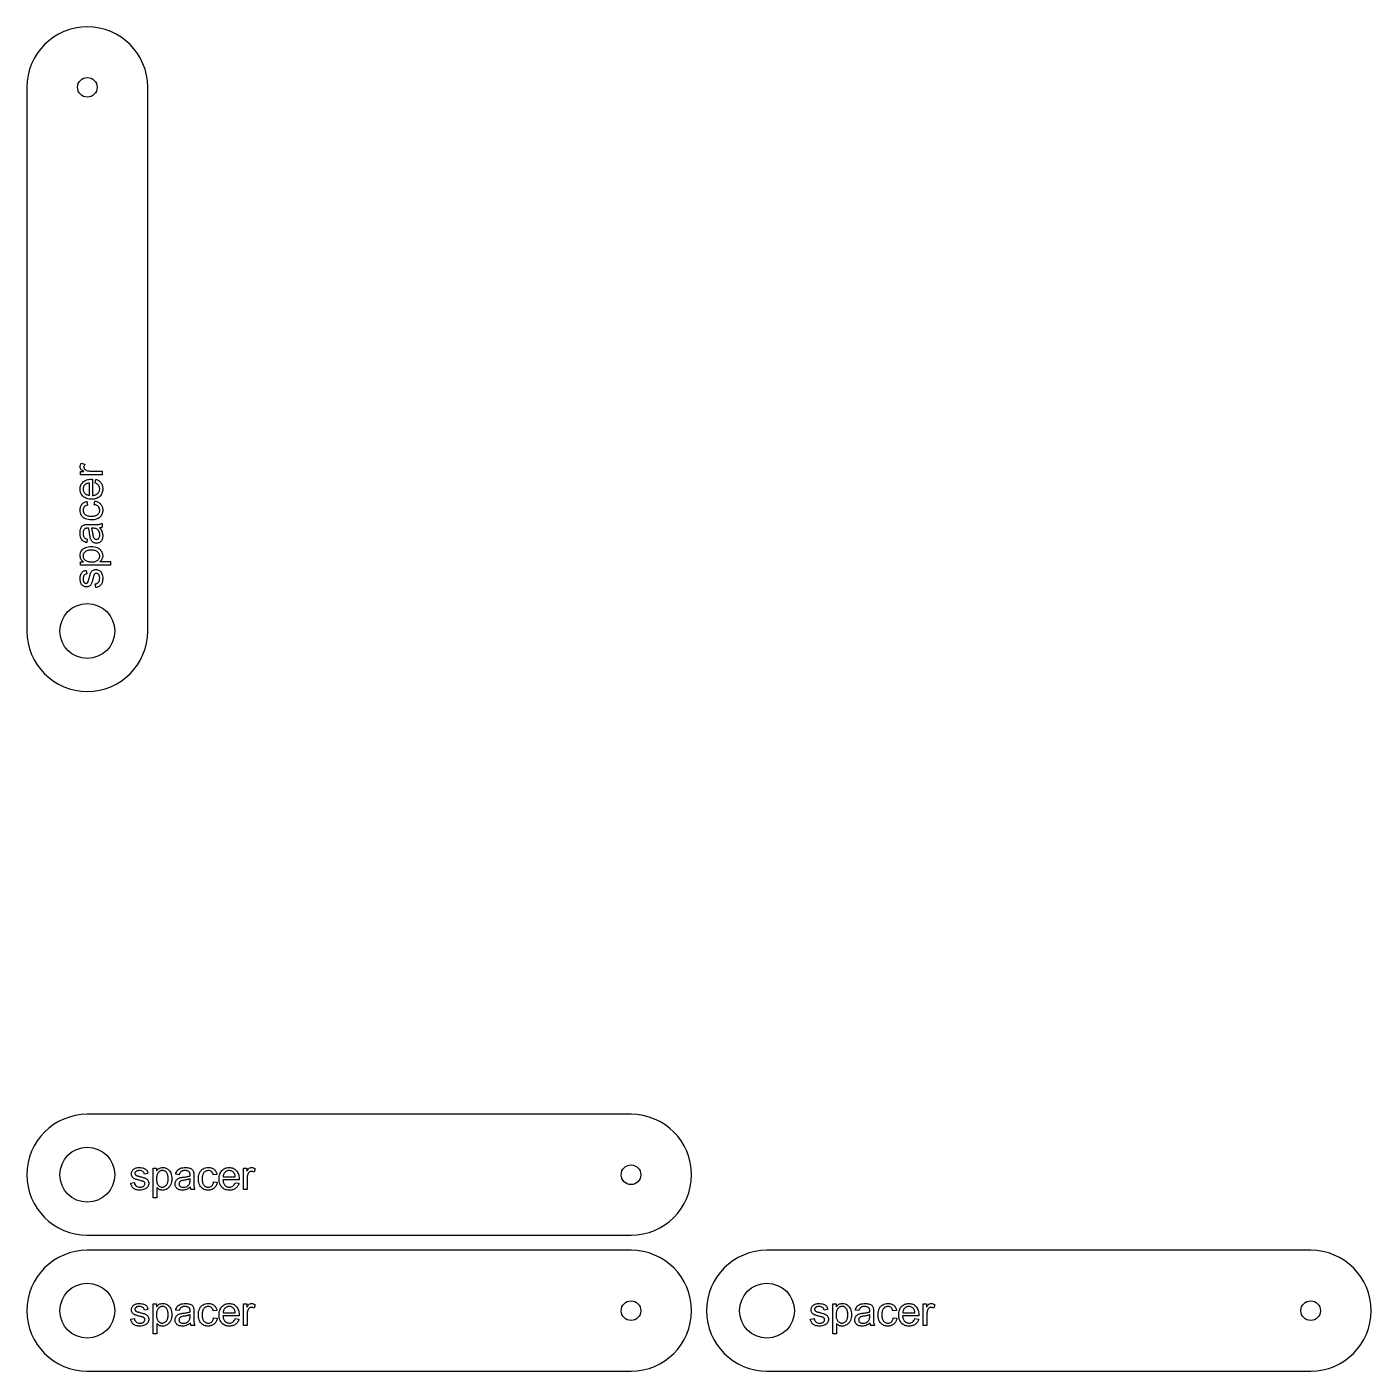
# Model space of a CAD drawing. Header units: millimetres. Extents: x 18 to 1146, y 18 to 552.
# Drawn here: x 18 to 552, y 18 to 552 of the extents above; entities that cross this region are included whole.
import ezdxf

# ---------------------------------------------------------------- set-up
doc = ezdxf.new("R2010")
doc.units = ezdxf.units.MM
doc.layers.add('cut', color=5, linetype='Continuous', true_color=0x0000ff)
doc.layers.add('line engraving', color=1, linetype='Continuous', true_color=0xff0000)

msp = doc.modelspace()

# ---------------------------------------------------------------- linework, layer by layer
at = {"layer": 'cut', "color": 5, "true_color": 0x0000ff}
for points in [[(18, 311.96, 1), (66, 311.96), (66, 527.93, 0.999274), (18, 527.93)], [(42, 120, 1), (42, 72), (257.98, 72, 0.999274), (257.98, 120)], [(42, 66, 1), (42, 18), (257.98, 18, 0.999274), (257.98, 66)], [(311.96, 66, 1), (311.96, 18), (527.93, 18, 0.999274), (527.93, 66)]]:
    msp.add_lwpolyline(points, format="xyb", close=True, dxfattribs=at)
for centre, radius in [((42, 527.92), 3.9), ((42, 311.96), 10.9), ((42, 96), 10.9), ((257.96, 96), 3.9), ((42, 42), 10.9), ((311.96, 42), 10.9), ((257.96, 42), 3.9), ((527.92, 42), 3.9)]:
    msp.add_circle(centre, radius, dxfattribs=at)
at = {"layer": 'line engraving', "color": 1, "true_color": 0xff0000}
for points in [[(47.93, 374), (39.34, 374), (39.34, 375.31), (40.64, 375.31), (40.22, 375.56), (39.88, 375.79), (39.62, 376.02), (39.44, 376.24), (39.31, 376.46), (39.22, 376.68), (39.16, 376.92), (39.14, 377.17), (39.17, 377.54), (39.26, 377.92), (39.41, 378.29), (39.61, 378.67), (40.96, 378.17), (40.83, 377.9), (40.73, 377.63), (40.67, 377.37), (40.65, 377.1), (40.67, 376.87), (40.72, 376.65), (40.81, 376.44), (40.94, 376.24), (41.09, 376.07), (41.28, 375.92), (41.49, 375.8), (41.73, 375.7), (42.13, 375.59), (42.55, 375.52), (42.98, 375.47), (43.43, 375.46), (47.93, 375.46), (47.93, 374)], [(45.16, 370.68), (45.35, 372.19), (45.67, 372.09), (45.97, 371.97), (46.26, 371.84), (46.52, 371.68), (46.77, 371.51), (46.99, 371.31), (47.2, 371.1), (47.4, 370.87), (47.57, 370.62), (47.71, 370.36), (47.84, 370.07), (47.94, 369.77), (48.02, 369.46), (48.08, 369.13), (48.11, 368.78), (48.12, 368.41), (48.11, 367.95), (48.05, 367.52), (47.96, 367.11), (47.83, 366.72), (47.67, 366.36), (47.47, 366.02), (47.24, 365.71), (46.96, 365.42), (46.66, 365.16), (46.32, 364.94), (45.96, 364.75), (45.57, 364.59), (45.15, 364.47), (44.7, 364.39), (44.22, 364.34), (43.71, 364.32), (43.18, 364.34), (42.68, 364.39), (42.22, 364.48), (41.78, 364.6), (41.38, 364.75), (41, 364.95), (40.66, 365.17), (40.34, 365.43), (40.06, 365.72), (39.82, 366.03), (39.61, 366.37), (39.44, 366.72), (39.31, 367.09), (39.22, 367.48), (39.16, 367.9), (39.14, 368.33), (39.16, 368.75), (39.22, 369.15), (39.31, 369.53), (39.44, 369.9), (39.6, 370.24), (39.8, 370.56), (40.04, 370.86), (40.32, 371.15), (40.63, 371.4), (40.96, 371.62), (41.33, 371.81), (41.73, 371.97), (42.16, 372.08), (42.61, 372.17), (43.1, 372.22), (43.62, 372.24), (43.69, 372.24), (43.78, 372.24), (43.88, 372.23), (44.01, 372.23), (44.01, 365.82), (44.35, 365.85), (44.67, 365.9), (44.97, 365.97), (45.26, 366.06), (45.52, 366.17), (45.76, 366.3), (45.98, 366.45), (46.17, 366.62), (46.35, 366.81), (46.5, 367.01), (46.63, 367.21), (46.74, 367.43), (46.82, 367.66), (46.88, 367.9), (46.91, 368.16), (46.93, 368.42), (46.9, 368.81), (46.82, 369.16), (46.69, 369.49), (46.51, 369.79), (46.26, 370.06), (45.96, 370.29), (45.59, 370.5), (45.16, 370.68)], [(42.81, 365.9), (42.81, 370.7), (42.55, 370.67), (42.3, 370.63), (42.07, 370.58), (41.86, 370.52), (41.67, 370.44), (41.49, 370.36), (41.33, 370.26), (41.18, 370.15), (40.99, 369.97), (40.81, 369.78), (40.67, 369.57), (40.55, 369.35), (40.46, 369.12), (40.39, 368.88), (40.35, 368.62), (40.34, 368.35), (40.35, 368.1), (40.38, 367.87), (40.44, 367.64), (40.51, 367.42), (40.6, 367.22), (40.72, 367.02), (40.86, 366.84), (41.01, 366.66), (41.19, 366.5), (41.38, 366.36), (41.58, 366.23), (41.8, 366.13), (42.03, 366.04), (42.28, 365.98), (42.53, 365.93), (42.81, 365.9)], [(44.78, 362.13), (44.97, 363.56), (45.33, 363.49), (45.67, 363.39), (45.99, 363.28), (46.29, 363.14), (46.57, 362.98), (46.83, 362.79), (47.07, 362.59), (47.29, 362.36), (47.48, 362.11), (47.65, 361.85), (47.8, 361.57), (47.91, 361.28), (48.01, 360.98), (48.07, 360.66), (48.11, 360.33), (48.12, 359.98), (48.11, 359.55), (48.05, 359.14), (47.96, 358.76), (47.84, 358.39), (47.67, 358.05), (47.48, 357.73), (47.24, 357.43), (46.97, 357.15), (46.67, 356.9), (46.33, 356.68), (45.97, 356.49), (45.57, 356.34), (45.14, 356.23), (44.68, 356.14), (44.19, 356.09), (43.67, 356.08), (42.99, 356.1), (42.36, 356.19), (41.78, 356.33), (41.23, 356.54), (40.98, 356.66), (40.74, 356.8), (40.52, 356.95), (40.32, 357.12), (40.13, 357.3), (39.96, 357.5), (39.8, 357.71), (39.67, 357.94), (39.44, 358.42), (39.27, 358.92), (39.18, 359.45), (39.14, 359.99), (39.16, 360.33), (39.19, 360.66), (39.24, 360.97), (39.32, 361.26), (39.42, 361.54), (39.54, 361.8), (39.69, 362.05), (39.85, 362.28), (40.04, 362.49), (40.24, 362.68), (40.47, 362.86), (40.71, 363.01), (40.97, 363.14), (41.25, 363.26), (41.55, 363.35), (41.86, 363.42), (42.08, 362), (41.67, 361.88), (41.32, 361.72), (41.02, 361.53), (40.78, 361.29), (40.59, 361.02), (40.45, 360.72), (40.37, 360.4), (40.34, 360.05), (40.35, 359.78), (40.39, 359.52), (40.45, 359.28), (40.54, 359.05), (40.65, 358.83), (40.79, 358.63), (40.95, 358.44), (41.13, 358.26), (41.34, 358.1), (41.58, 357.96), (41.85, 357.84), (42.15, 357.74), (42.47, 357.67), (42.83, 357.61), (43.21, 357.58), (43.63, 357.57), (44.04, 357.58), (44.43, 357.61), (44.79, 357.66), (45.12, 357.74), (45.42, 357.83), (45.69, 357.94), (45.93, 358.08), (46.14, 358.23), (46.33, 358.41), (46.49, 358.59), (46.62, 358.79), (46.73, 359), (46.82, 359.22), (46.88, 359.46), (46.91, 359.71), (46.93, 359.97), (46.89, 360.38), (46.8, 360.75), (46.63, 361.09), (46.4, 361.4), (46.26, 361.54), (46.1, 361.66), (45.93, 361.77), (45.73, 361.87), (45.52, 361.95), (45.29, 362.02), (45.05, 362.08), (44.78, 362.13)], [(46.87, 352.91), (47.19, 352.51), (47.46, 352.12), (47.67, 351.73), (47.84, 351.35), (47.96, 350.97), (48.05, 350.58), (48.11, 350.17), (48.12, 349.75), (48.11, 349.41), (48.08, 349.08), (48.03, 348.78), (47.95, 348.5), (47.85, 348.24), (47.73, 347.99), (47.59, 347.77), (47.43, 347.57), (47.25, 347.39), (47.06, 347.24), (46.86, 347.11), (46.64, 347), (46.42, 346.92), (46.18, 346.86), (45.93, 346.82), (45.66, 346.81), (45.36, 346.83), (45.06, 346.88), (44.78, 346.97), (44.51, 347.1), (44.26, 347.25), (44.04, 347.43), (43.85, 347.63), (43.67, 347.85), (43.53, 348.09), (43.4, 348.35), (43.29, 348.62), (43.2, 348.9), (43.14, 349.14), (43.09, 349.44), (43.03, 349.79), (42.98, 350.19), (42.92, 350.62), (42.87, 351.02), (42.81, 351.39), (42.75, 351.72), (42.68, 352.03), (42.62, 352.32), (42.55, 352.57), (42.48, 352.79), (42.34, 352.79), (42.23, 352.8), (42.15, 352.8), (42.1, 352.8), (41.88, 352.79), (41.69, 352.77), (41.5, 352.74), (41.34, 352.7), (41.19, 352.64), (41.06, 352.57), (40.94, 352.48), (40.84, 352.39), (40.73, 352.24), (40.63, 352.07), (40.54, 351.89), (40.47, 351.69), (40.42, 351.48), (40.38, 351.24), (40.36, 350.99), (40.35, 350.73), (40.36, 350.48), (40.37, 350.25), (40.4, 350.03), (40.44, 349.83), (40.49, 349.65), (40.55, 349.49), (40.63, 349.34), (40.71, 349.21), (40.92, 348.98), (41.21, 348.79), (41.56, 348.62), (41.98, 348.49), (41.79, 347.06), (41.35, 347.18), (40.96, 347.32), (40.62, 347.5), (40.31, 347.7), (40.05, 347.95), (39.82, 348.25), (39.62, 348.59), (39.45, 348.99), (39.32, 349.43), (39.22, 349.9), (39.16, 350.4), (39.14, 350.94), (39.16, 351.46), (39.21, 351.94), (39.29, 352.36), (39.4, 352.73), (39.54, 353.05), (39.7, 353.32), (39.87, 353.55), (40.05, 353.74), (40.26, 353.89), (40.5, 354.01), (40.76, 354.11), (41.05, 354.19), (41.27, 354.22), (41.57, 354.24), (41.94, 354.26), (42.39, 354.26), (44.33, 354.26), (44.81, 354.26), (45.25, 354.27), (45.64, 354.28), (45.99, 354.29), (46.28, 354.3), (46.54, 354.32), (46.74, 354.33), (46.9, 354.36), (47.16, 354.41), (47.43, 354.49), (47.68, 354.6), (47.93, 354.72), (47.93, 353.2), (47.69, 353.1), (47.44, 353.02), (47.16, 352.95), (46.87, 352.91)], [(43.62, 352.79), (43.7, 352.58), (43.77, 352.34), (43.85, 352.08), (43.92, 351.8), (43.98, 351.49), (44.05, 351.16), (44.11, 350.8), (44.17, 350.41), (44.23, 350), (44.31, 349.65), (44.38, 349.36), (44.46, 349.14), (44.55, 348.97), (44.66, 348.81), (44.79, 348.68), (44.93, 348.57), (45.09, 348.48), (45.26, 348.42), (45.44, 348.38), (45.62, 348.37), (45.9, 348.39), (46.16, 348.48), (46.39, 348.61), (46.59, 348.81), (46.76, 349.05), (46.89, 349.35), (46.96, 349.7), (46.98, 350.1), (46.96, 350.51), (46.89, 350.89), (46.78, 351.25), (46.62, 351.59), (46.41, 351.9), (46.18, 352.16), (45.91, 352.38), (45.61, 352.56), (45.33, 352.66), (45, 352.73), (44.6, 352.78), (44.15, 352.79), (43.62, 352.79)], [(51.22, 338.09), (39.34, 338.09), (39.34, 339.42), (40.45, 339.42), (40.15, 339.66), (39.88, 339.92), (39.66, 340.19), (39.47, 340.48), (39.33, 340.79), (39.23, 341.13), (39.16, 341.51), (39.14, 341.91), (39.18, 342.44), (39.29, 342.95), (39.46, 343.41), (39.71, 343.85), (40.02, 344.25), (40.39, 344.59), (40.82, 344.88), (41.31, 345.12), (41.84, 345.31), (42.39, 345.44), (42.97, 345.52), (43.57, 345.55), (44.21, 345.52), (44.82, 345.43), (45.4, 345.28), (45.94, 345.08), (46.2, 344.95), (46.44, 344.81), (46.67, 344.66), (46.88, 344.5), (47.07, 344.32), (47.25, 344.13), (47.41, 343.92), (47.56, 343.7), (47.81, 343.25), (47.98, 342.78), (48.09, 342.3), (48.12, 341.8), (48.1, 341.45), (48.05, 341.11), (47.95, 340.8), (47.82, 340.5), (47.65, 340.22), (47.47, 339.97), (47.26, 339.75), (47.04, 339.55), (51.22, 339.55), (51.22, 338.09)], [(43.68, 339.41), (44.08, 339.42), (44.46, 339.45), (44.8, 339.5), (45.12, 339.58), (45.42, 339.67), (45.68, 339.79), (45.92, 339.92), (46.13, 340.08), (46.32, 340.25), (46.48, 340.44), (46.62, 340.63), (46.73, 340.82), (46.82, 341.03), (46.88, 341.25), (46.91, 341.47), (46.93, 341.71), (46.91, 341.95), (46.88, 342.18), (46.81, 342.4), (46.72, 342.61), (46.61, 342.81), (46.46, 343.01), (46.3, 343.19), (46.11, 343.37), (45.89, 343.53), (45.64, 343.67), (45.36, 343.79), (45.06, 343.89), (44.73, 343.96), (44.37, 344.02), (43.98, 344.05), (43.56, 344.06), (43.16, 344.05), (42.79, 344.02), (42.45, 343.97), (42.13, 343.89), (41.83, 343.8), (41.56, 343.68), (41.32, 343.54), (41.1, 343.39), (40.91, 343.21), (40.74, 343.03), (40.6, 342.84), (40.49, 342.65), (40.4, 342.44), (40.34, 342.23), (40.3, 342), (40.29, 341.77), (40.3, 341.54), (40.34, 341.32), (40.41, 341.11), (40.5, 340.9), (40.62, 340.69), (40.77, 340.5), (40.95, 340.31), (41.15, 340.13), (41.38, 339.96), (41.64, 339.81), (41.92, 339.69), (42.22, 339.59), (42.55, 339.51), (42.9, 339.46), (43.28, 339.42), (43.68, 339.41)], [(45.37, 329.23), (45.14, 330.67), (45.55, 330.75), (45.9, 330.9), (46.21, 331.09), (46.47, 331.34), (46.67, 331.65), (46.81, 332.01), (46.9, 332.42), (46.93, 332.89), (46.92, 333.13), (46.9, 333.36), (46.87, 333.57), (46.82, 333.76), (46.77, 333.94), (46.7, 334.1), (46.61, 334.25), (46.52, 334.38), (46.3, 334.59), (46.07, 334.74), (45.83, 334.83), (45.56, 334.86), (45.33, 334.84), (45.12, 334.76), (44.94, 334.62), (44.78, 334.44), (44.73, 334.35), (44.68, 334.23), (44.62, 334.09), (44.56, 333.91), (44.5, 333.71), (44.43, 333.49), (44.36, 333.23), (44.29, 332.95), (44.19, 332.56), (44.09, 332.21), (44, 331.88), (43.91, 331.59), (43.83, 331.33), (43.74, 331.1), (43.67, 330.9), (43.59, 330.73), (43.43, 330.44), (43.24, 330.18), (43.02, 329.97), (42.77, 329.79), (42.5, 329.65), (42.22, 329.55), (41.93, 329.49), (41.62, 329.47), (41.34, 329.48), (41.07, 329.53), (40.81, 329.62), (40.56, 329.73), (40.32, 329.87), (40.11, 330.04), (39.92, 330.23), (39.74, 330.45), (39.62, 330.63), (39.51, 330.85), (39.41, 331.1), (39.32, 331.37), (39.24, 331.67), (39.19, 331.98), (39.16, 332.3), (39.14, 332.63), (39.16, 333.12), (39.22, 333.58), (39.31, 334.01), (39.44, 334.41), (39.59, 334.76), (39.78, 335.07), (39.99, 335.33), (40.22, 335.54), (40.49, 335.7), (40.81, 335.84), (41.16, 335.95), (41.56, 336.04), (41.75, 334.61), (41.44, 334.54), (41.16, 334.42), (40.92, 334.26), (40.71, 334.05), (40.55, 333.79), (40.43, 333.49), (40.36, 333.14), (40.34, 332.74), (40.35, 332.49), (40.36, 332.27), (40.39, 332.06), (40.42, 331.88), (40.47, 331.71), (40.53, 331.55), (40.6, 331.42), (40.67, 331.3), (40.85, 331.12), (41.03, 330.98), (41.23, 330.9), (41.45, 330.88), (41.59, 330.89), (41.72, 330.92), (41.84, 330.98), (41.96, 331.05), (42.07, 331.16), (42.17, 331.28), (42.27, 331.43), (42.35, 331.61), (42.37, 331.68), (42.4, 331.77), (42.44, 331.9), (42.48, 332.04), (42.53, 332.22), (42.59, 332.42), (42.65, 332.64), (42.72, 332.9), (42.82, 333.27), (42.92, 333.61), (43.01, 333.93), (43.1, 334.21), (43.18, 334.46), (43.25, 334.69), (43.33, 334.89), (43.4, 335.05), (43.54, 335.34), (43.72, 335.6), (43.92, 335.82), (44.16, 336.01), (44.43, 336.17), (44.72, 336.27), (45.05, 336.34), (45.41, 336.36), (45.76, 336.33), (46.11, 336.25), (46.45, 336.12), (46.78, 335.94), (47.08, 335.7), (47.35, 335.42), (47.58, 335.09), (47.77, 334.71), (47.93, 334.3), (48.04, 333.86), (48.1, 333.39), (48.12, 332.9), (48.11, 332.49), (48.08, 332.11), (48.03, 331.75), (47.95, 331.42), (47.85, 331.12), (47.73, 330.83), (47.59, 330.58), (47.43, 330.35), (47.24, 330.14), (47.04, 329.95), (46.81, 329.78), (46.56, 329.63), (46.3, 329.5), (46.01, 329.39), (45.7, 329.3), (45.37, 329.23)], [(59.27, 92.63), (60.71, 92.86), (60.8, 92.45), (60.94, 92.1), (61.13, 91.79), (61.38, 91.53), (61.69, 91.33), (62.05, 91.19), (62.46, 91.1), (62.93, 91.07), (63.17, 91.08), (63.4, 91.1), (63.61, 91.13), (63.81, 91.18), (63.98, 91.23), (64.15, 91.3), (64.29, 91.39), (64.42, 91.48), (64.63, 91.7), (64.78, 91.93), (64.88, 92.17), (64.91, 92.44), (64.88, 92.67), (64.8, 92.88), (64.66, 93.06), (64.48, 93.22), (64.39, 93.27), (64.27, 93.32), (64.13, 93.38), (63.96, 93.44), (63.76, 93.5), (63.53, 93.57), (63.27, 93.64), (62.99, 93.71), (62.6, 93.81), (62.25, 93.91), (61.93, 94), (61.63, 94.09), (61.37, 94.17), (61.14, 94.26), (60.94, 94.33), (60.77, 94.41), (60.48, 94.57), (60.22, 94.76), (60.01, 94.98), (59.83, 95.23), (59.69, 95.5), (59.59, 95.78), (59.53, 96.07), (59.51, 96.38), (59.53, 96.66), (59.58, 96.93), (59.66, 97.19), (59.77, 97.44), (59.92, 97.68), (60.08, 97.89), (60.27, 98.08), (60.49, 98.26), (60.67, 98.38), (60.89, 98.49), (61.14, 98.59), (61.42, 98.68), (61.71, 98.76), (62.02, 98.81), (62.34, 98.84), (62.67, 98.86), (63.16, 98.84), (63.62, 98.78), (64.05, 98.69), (64.45, 98.56), (64.81, 98.41), (65.11, 98.22), (65.37, 98.01), (65.58, 97.78), (65.75, 97.51), (65.88, 97.19), (66, 96.84), (66.08, 96.44), (64.66, 96.25), (64.58, 96.56), (64.47, 96.84), (64.3, 97.08), (64.09, 97.29), (63.84, 97.45), (63.53, 97.57), (63.18, 97.64), (62.78, 97.66), (62.54, 97.65), (62.31, 97.64), (62.11, 97.61), (61.92, 97.58), (61.75, 97.53), (61.6, 97.47), (61.46, 97.4), (61.35, 97.33), (61.16, 97.15), (61.03, 96.97), (60.94, 96.77), (60.92, 96.55), (60.93, 96.41), (60.96, 96.28), (61.02, 96.16), (61.1, 96.04), (61.2, 95.93), (61.32, 95.83), (61.48, 95.73), (61.65, 95.65), (61.72, 95.63), (61.82, 95.6), (61.94, 95.56), (62.08, 95.52), (62.26, 95.47), (62.46, 95.41), (62.69, 95.35), (62.94, 95.28), (63.31, 95.18), (63.65, 95.08), (63.97, 94.99), (64.25, 94.9), (64.51, 94.82), (64.73, 94.75), (64.93, 94.67), (65.1, 94.6), (65.39, 94.46), (65.64, 94.28), (65.86, 94.08), (66.05, 93.84), (66.21, 93.57), (66.32, 93.28), (66.38, 92.95), (66.4, 92.59), (66.38, 92.24), (66.3, 91.89), (66.16, 91.55), (65.98, 91.22), (65.74, 90.92), (65.46, 90.65), (65.13, 90.42), (64.75, 90.23), (64.34, 90.07), (63.9, 89.96), (63.43, 89.9), (62.94, 89.88), (62.53, 89.89), (62.15, 89.92), (61.8, 89.97), (61.46, 90.05), (61.16, 90.15), (60.88, 90.27), (60.62, 90.41), (60.39, 90.57), (60.18, 90.76), (59.99, 90.96), (59.82, 91.19), (59.67, 91.44), (59.54, 91.7), (59.43, 91.99), (59.34, 92.3), (59.27, 92.63)], [(68.13, 86.78), (68.13, 98.66), (69.46, 98.66), (69.46, 97.55), (69.7, 97.85), (69.96, 98.12), (70.23, 98.34), (70.52, 98.53), (70.83, 98.67), (71.17, 98.77), (71.55, 98.84), (71.95, 98.86), (72.49, 98.82), (72.99, 98.71), (73.46, 98.54), (73.89, 98.29), (74.29, 97.98), (74.63, 97.61), (74.92, 97.18), (75.16, 96.69), (75.35, 96.16), (75.49, 95.61), (75.57, 95.03), (75.59, 94.43), (75.56, 93.79), (75.47, 93.18), (75.33, 92.6), (75.12, 92.06), (74.99, 91.8), (74.86, 91.56), (74.7, 91.33), (74.54, 91.12), (74.36, 90.93), (74.17, 90.75), (73.96, 90.59), (73.74, 90.44), (73.29, 90.19), (72.82, 90.02), (72.34, 89.91), (71.85, 89.88), (71.49, 89.9), (71.16, 89.95), (70.84, 90.05), (70.54, 90.18), (70.26, 90.35), (70.01, 90.53), (69.79, 90.74), (69.59, 90.96), (69.59, 86.78), (68.13, 86.78)], [(69.45, 94.32), (69.46, 93.92), (69.49, 93.54), (69.55, 93.2), (69.62, 92.88), (69.71, 92.58), (69.83, 92.32), (69.97, 92.08), (70.12, 91.87), (70.3, 91.68), (70.48, 91.52), (70.67, 91.38), (70.87, 91.27), (71.07, 91.18), (71.29, 91.12), (71.52, 91.09), (71.75, 91.07), (71.99, 91.09), (72.22, 91.12), (72.44, 91.19), (72.65, 91.28), (72.85, 91.39), (73.05, 91.54), (73.24, 91.7), (73.41, 91.89), (73.57, 92.11), (73.71, 92.36), (73.83, 92.64), (73.93, 92.94), (74.01, 93.27), (74.06, 93.63), (74.09, 94.02), (74.1, 94.44), (74.09, 94.84), (74.06, 95.21), (74.01, 95.55), (73.94, 95.87), (73.84, 96.17), (73.72, 96.44), (73.59, 96.68), (73.43, 96.9), (73.26, 97.09), (73.07, 97.26), (72.88, 97.4), (72.69, 97.51), (72.48, 97.6), (72.27, 97.66), (72.05, 97.7), (71.81, 97.71), (71.59, 97.7), (71.36, 97.66), (71.15, 97.59), (70.94, 97.5), (70.74, 97.38), (70.54, 97.23), (70.35, 97.05), (70.17, 96.85), (70, 96.62), (69.86, 96.36), (69.73, 96.08), (69.63, 95.78), (69.55, 95.45), (69.5, 95.1), (69.46, 94.72), (69.45, 94.32)], [(82.95, 91.13), (82.55, 90.81), (82.16, 90.54), (81.77, 90.33), (81.4, 90.16), (81.02, 90.04), (80.62, 89.95), (80.21, 89.89), (79.79, 89.88), (79.45, 89.89), (79.12, 89.92), (78.82, 89.97), (78.54, 90.05), (78.28, 90.15), (78.04, 90.27), (77.82, 90.41), (77.61, 90.57), (77.44, 90.75), (77.28, 90.94), (77.15, 91.14), (77.04, 91.36), (76.96, 91.58), (76.9, 91.82), (76.87, 92.07), (76.85, 92.34), (76.87, 92.64), (76.93, 92.94), (77.02, 93.22), (77.14, 93.49), (77.3, 93.74), (77.47, 93.96), (77.67, 94.15), (77.89, 94.33), (78.13, 94.47), (78.39, 94.6), (78.66, 94.71), (78.94, 94.8), (79.18, 94.86), (79.48, 94.91), (79.83, 94.97), (80.24, 95.02), (80.66, 95.08), (81.06, 95.13), (81.43, 95.19), (81.77, 95.25), (82.08, 95.32), (82.36, 95.38), (82.61, 95.45), (82.83, 95.52), (82.84, 95.66), (82.84, 95.77), (82.84, 95.85), (82.84, 95.9), (82.83, 96.12), (82.81, 96.31), (82.78, 96.5), (82.74, 96.66), (82.68, 96.81), (82.61, 96.94), (82.52, 97.06), (82.43, 97.16), (82.28, 97.27), (82.12, 97.37), (81.93, 97.46), (81.73, 97.53), (81.52, 97.58), (81.29, 97.62), (81.04, 97.64), (80.77, 97.65), (80.52, 97.64), (80.29, 97.63), (80.07, 97.6), (79.88, 97.56), (79.7, 97.51), (79.53, 97.45), (79.38, 97.37), (79.25, 97.29), (79.02, 97.08), (78.83, 96.79), (78.66, 96.44), (78.53, 96.02), (77.11, 96.21), (77.22, 96.65), (77.36, 97.04), (77.54, 97.38), (77.74, 97.69), (77.99, 97.95), (78.29, 98.18), (78.63, 98.38), (79.03, 98.55), (79.47, 98.68), (79.94, 98.78), (80.44, 98.84), (80.98, 98.86), (81.5, 98.84), (81.98, 98.79), (82.4, 98.71), (82.77, 98.6), (83.09, 98.46), (83.36, 98.3), (83.59, 98.13), (83.78, 97.95), (83.93, 97.74), (84.05, 97.5), (84.16, 97.24), (84.23, 96.95), (84.26, 96.73), (84.29, 96.43), (84.3, 96.06), (84.3, 95.61), (84.3, 93.67), (84.31, 93.19), (84.31, 92.75), (84.32, 92.36), (84.33, 92.01), (84.34, 91.72), (84.36, 91.46), (84.38, 91.26), (84.4, 91.1), (84.46, 90.84), (84.54, 90.57), (84.64, 90.32), (84.77, 90.07), (83.25, 90.07), (83.14, 90.31), (83.06, 90.56), (83, 90.84), (82.95, 91.13)], [(92.17, 93.22), (93.6, 93.03), (93.53, 92.67), (93.44, 92.33), (93.32, 92.01), (93.18, 91.71), (93.02, 91.43), (92.84, 91.17), (92.63, 90.93), (92.4, 90.71), (92.15, 90.52), (91.89, 90.35), (91.61, 90.2), (91.32, 90.09), (91.02, 89.99), (90.7, 89.93), (90.37, 89.89), (90.02, 89.88), (89.59, 89.89), (89.19, 89.95), (88.8, 90.04), (88.43, 90.16), (88.09, 90.33), (87.77, 90.52), (87.47, 90.76), (87.19, 91.03), (86.94, 91.33), (86.72, 91.67), (86.54, 92.03), (86.39, 92.43), (86.27, 92.86), (86.18, 93.32), (86.13, 93.81), (86.12, 94.33), (86.15, 95.01), (86.23, 95.64), (86.38, 96.22), (86.58, 96.77), (86.7, 97.02), (86.84, 97.26), (86.99, 97.48), (87.16, 97.68), (87.34, 97.87), (87.54, 98.04), (87.75, 98.2), (87.98, 98.33), (88.46, 98.56), (88.97, 98.73), (89.49, 98.82), (90.03, 98.86), (90.37, 98.84), (90.7, 98.81), (91.01, 98.76), (91.3, 98.68), (91.58, 98.58), (91.85, 98.46), (92.09, 98.31), (92.32, 98.15), (92.53, 97.96), (92.73, 97.76), (92.9, 97.53), (93.05, 97.29), (93.18, 97.03), (93.3, 96.75), (93.39, 96.45), (93.46, 96.14), (92.05, 95.92), (91.93, 96.33), (91.77, 96.68), (91.57, 96.98), (91.33, 97.22), (91.06, 97.41), (90.76, 97.55), (90.44, 97.63), (90.09, 97.66), (89.82, 97.65), (89.56, 97.61), (89.32, 97.55), (89.09, 97.46), (88.87, 97.35), (88.67, 97.21), (88.48, 97.05), (88.3, 96.87), (88.14, 96.66), (88, 96.42), (87.88, 96.15), (87.79, 95.85), (87.71, 95.53), (87.66, 95.17), (87.62, 94.79), (87.61, 94.37), (87.62, 93.96), (87.66, 93.57), (87.71, 93.21), (87.78, 92.88), (87.87, 92.58), (87.99, 92.31), (88.12, 92.07), (88.28, 91.86), (88.45, 91.67), (88.63, 91.51), (88.83, 91.38), (89.04, 91.27), (89.26, 91.18), (89.5, 91.12), (89.75, 91.09), (90.01, 91.07), (90.42, 91.11), (90.79, 91.2), (91.14, 91.37), (91.44, 91.6), (91.58, 91.74), (91.7, 91.9), (91.81, 92.07), (91.91, 92.27), (91.99, 92.48), (92.06, 92.71), (92.12, 92.95), (92.17, 93.22)], [(100.73, 92.84), (102.23, 92.65), (102.13, 92.33), (102.02, 92.03), (101.88, 91.74), (101.72, 91.48), (101.55, 91.23), (101.36, 91.01), (101.14, 90.8), (100.91, 90.6), (100.66, 90.43), (100.4, 90.29), (100.12, 90.16), (99.82, 90.06), (99.5, 89.98), (99.17, 89.92), (98.82, 89.89), (98.45, 89.88), (97.99, 89.89), (97.56, 89.95), (97.15, 90.04), (96.76, 90.17), (96.4, 90.33), (96.07, 90.53), (95.75, 90.76), (95.46, 91.04), (95.21, 91.34), (94.98, 91.68), (94.79, 92.04), (94.64, 92.43), (94.52, 92.85), (94.43, 93.3), (94.38, 93.78), (94.36, 94.29), (94.38, 94.82), (94.43, 95.32), (94.52, 95.78), (94.64, 96.22), (94.8, 96.62), (94.99, 97), (95.22, 97.34), (95.48, 97.66), (95.77, 97.94), (96.08, 98.18), (96.41, 98.39), (96.76, 98.56), (97.13, 98.69), (97.52, 98.78), (97.94, 98.84), (98.37, 98.86), (98.79, 98.84), (99.19, 98.78), (99.58, 98.69), (99.94, 98.56), (100.28, 98.4), (100.6, 98.2), (100.91, 97.96), (101.19, 97.68), (101.44, 97.37), (101.67, 97.04), (101.85, 96.67), (102.01, 96.27), (102.13, 95.84), (102.21, 95.39), (102.26, 94.9), (102.28, 94.38), (102.28, 94.31), (102.28, 94.22), (102.28, 94.12), (102.27, 93.99), (95.87, 93.99), (95.9, 93.65), (95.95, 93.33), (96.02, 93.03), (96.11, 92.74), (96.22, 92.48), (96.35, 92.24), (96.5, 92.02), (96.67, 91.83), (96.85, 91.65), (97.05, 91.5), (97.26, 91.37), (97.47, 91.26), (97.7, 91.18), (97.95, 91.12), (98.2, 91.09), (98.46, 91.07), (98.85, 91.1), (99.2, 91.18), (99.53, 91.31), (99.83, 91.49), (100.1, 91.74), (100.34, 92.04), (100.55, 92.41), (100.73, 92.84)], [(95.95, 95.19), (100.74, 95.19), (100.71, 95.45), (100.67, 95.7), (100.62, 95.93), (100.56, 96.14), (100.48, 96.33), (100.4, 96.51), (100.3, 96.67), (100.19, 96.82), (100.01, 97.01), (99.82, 97.19), (99.61, 97.33), (99.39, 97.45), (99.16, 97.54), (98.92, 97.61), (98.66, 97.65), (98.39, 97.66), (98.14, 97.65), (97.91, 97.62), (97.68, 97.56), (97.47, 97.49), (97.26, 97.4), (97.06, 97.28), (96.88, 97.14), (96.7, 96.99), (96.54, 96.81), (96.4, 96.62), (96.28, 96.42), (96.17, 96.2), (96.09, 95.97), (96.02, 95.72), (95.97, 95.47), (95.95, 95.19)], [(104.04, 90.07), (104.04, 98.66), (105.35, 98.66), (105.35, 97.36), (105.6, 97.78), (105.84, 98.12), (106.06, 98.38), (106.28, 98.56), (106.5, 98.69), (106.73, 98.78), (106.97, 98.84), (107.21, 98.86), (107.58, 98.83), (107.96, 98.74), (108.33, 98.59), (108.71, 98.39), (108.21, 97.04), (107.94, 97.17), (107.68, 97.27), (107.41, 97.33), (107.14, 97.35), (106.91, 97.33), (106.69, 97.28), (106.48, 97.19), (106.28, 97.06), (106.11, 96.91), (105.96, 96.72), (105.84, 96.51), (105.74, 96.27), (105.64, 95.87), (105.56, 95.45), (105.51, 95.02), (105.5, 94.57), (105.5, 90.07), (104.04, 90.07)], [(82.83, 94.38), (82.62, 94.3), (82.39, 94.23), (82.13, 94.15), (81.84, 94.08), (81.53, 94.02), (81.2, 93.95), (80.84, 93.89), (80.45, 93.83), (80.04, 93.77), (79.69, 93.69), (79.4, 93.62), (79.18, 93.54), (79.01, 93.45), (78.85, 93.34), (78.72, 93.21), (78.61, 93.07), (78.52, 92.91), (78.46, 92.74), (78.42, 92.56), (78.41, 92.38), (78.44, 92.1), (78.52, 91.84), (78.66, 91.61), (78.85, 91.41), (79.09, 91.24), (79.39, 91.11), (79.74, 91.04), (80.14, 91.02), (80.55, 91.04), (80.93, 91.11), (81.3, 91.22), (81.64, 91.38), (81.94, 91.59), (82.2, 91.82), (82.42, 92.09), (82.6, 92.39), (82.7, 92.67), (82.77, 93), (82.82, 93.4), (82.83, 93.85), (82.83, 94.38)], [(59.27, 38.63), (60.71, 38.86), (60.8, 38.45), (60.94, 38.1), (61.13, 37.79), (61.38, 37.53), (61.69, 37.33), (62.05, 37.19), (62.46, 37.1), (62.93, 37.07), (63.17, 37.08), (63.4, 37.1), (63.61, 37.13), (63.81, 37.18), (63.98, 37.23), (64.15, 37.3), (64.29, 37.39), (64.42, 37.48), (64.63, 37.7), (64.78, 37.93), (64.88, 38.17), (64.91, 38.44), (64.88, 38.67), (64.8, 38.88), (64.66, 39.06), (64.48, 39.22), (64.39, 39.27), (64.27, 39.32), (64.13, 39.38), (63.96, 39.44), (63.76, 39.5), (63.53, 39.57), (63.27, 39.64), (62.99, 39.71), (62.6, 39.81), (62.25, 39.91), (61.93, 40), (61.63, 40.09), (61.37, 40.17), (61.14, 40.26), (60.94, 40.33), (60.77, 40.41), (60.48, 40.57), (60.22, 40.76), (60.01, 40.98), (59.83, 41.23), (59.69, 41.5), (59.59, 41.78), (59.53, 42.07), (59.51, 42.38), (59.53, 42.66), (59.58, 42.93), (59.66, 43.19), (59.77, 43.44), (59.92, 43.68), (60.08, 43.89), (60.27, 44.08), (60.49, 44.26), (60.67, 44.38), (60.89, 44.49), (61.14, 44.59), (61.42, 44.68), (61.71, 44.76), (62.02, 44.81), (62.34, 44.84), (62.67, 44.86), (63.16, 44.84), (63.62, 44.78), (64.05, 44.69), (64.45, 44.56), (64.81, 44.41), (65.11, 44.22), (65.37, 44.01), (65.58, 43.78), (65.75, 43.51), (65.88, 43.19), (66, 42.84), (66.08, 42.44), (64.66, 42.25), (64.58, 42.56), (64.47, 42.84), (64.3, 43.08), (64.09, 43.29), (63.84, 43.45), (63.53, 43.57), (63.18, 43.64), (62.78, 43.66), (62.54, 43.65), (62.31, 43.64), (62.11, 43.61), (61.92, 43.58), (61.75, 43.53), (61.6, 43.47), (61.46, 43.4), (61.35, 43.33), (61.16, 43.15), (61.03, 42.97), (60.94, 42.77), (60.92, 42.55), (60.93, 42.41), (60.96, 42.28), (61.02, 42.16), (61.1, 42.04), (61.2, 41.93), (61.32, 41.83), (61.48, 41.73), (61.65, 41.65), (61.72, 41.63), (61.82, 41.6), (61.94, 41.56), (62.08, 41.52), (62.26, 41.47), (62.46, 41.41), (62.69, 41.35), (62.94, 41.28), (63.31, 41.18), (63.65, 41.08), (63.97, 40.99), (64.25, 40.9), (64.51, 40.82), (64.73, 40.75), (64.93, 40.67), (65.1, 40.6), (65.39, 40.46), (65.64, 40.28), (65.86, 40.08), (66.05, 39.84), (66.21, 39.57), (66.32, 39.28), (66.38, 38.95), (66.4, 38.59), (66.38, 38.24), (66.3, 37.89), (66.16, 37.55), (65.98, 37.22), (65.74, 36.92), (65.46, 36.65), (65.13, 36.42), (64.75, 36.23), (64.34, 36.07), (63.9, 35.96), (63.43, 35.9), (62.94, 35.88), (62.53, 35.89), (62.15, 35.92), (61.8, 35.97), (61.46, 36.05), (61.16, 36.15), (60.88, 36.27), (60.62, 36.41), (60.39, 36.57), (60.18, 36.76), (59.99, 36.96), (59.82, 37.19), (59.67, 37.44), (59.54, 37.7), (59.43, 37.99), (59.34, 38.3), (59.27, 38.63)], [(68.13, 32.78), (68.13, 44.66), (69.46, 44.66), (69.46, 43.55), (69.7, 43.85), (69.96, 44.12), (70.23, 44.34), (70.52, 44.53), (70.83, 44.67), (71.17, 44.77), (71.55, 44.84), (71.95, 44.86), (72.49, 44.82), (72.99, 44.71), (73.46, 44.54), (73.89, 44.29), (74.29, 43.98), (74.63, 43.61), (74.92, 43.18), (75.16, 42.69), (75.35, 42.16), (75.49, 41.61), (75.57, 41.03), (75.59, 40.43), (75.56, 39.79), (75.47, 39.18), (75.33, 38.6), (75.12, 38.06), (74.99, 37.8), (74.86, 37.56), (74.7, 37.33), (74.54, 37.12), (74.36, 36.93), (74.17, 36.75), (73.96, 36.59), (73.74, 36.44), (73.29, 36.19), (72.82, 36.02), (72.34, 35.91), (71.85, 35.88), (71.49, 35.9), (71.16, 35.95), (70.84, 36.05), (70.54, 36.18), (70.26, 36.35), (70.01, 36.53), (69.79, 36.74), (69.59, 36.96), (69.59, 32.78), (68.13, 32.78)], [(69.45, 40.32), (69.46, 39.92), (69.49, 39.54), (69.55, 39.2), (69.62, 38.88), (69.71, 38.58), (69.83, 38.32), (69.97, 38.08), (70.12, 37.87), (70.3, 37.68), (70.48, 37.52), (70.67, 37.38), (70.87, 37.27), (71.07, 37.18), (71.29, 37.12), (71.52, 37.09), (71.75, 37.07), (71.99, 37.09), (72.22, 37.12), (72.44, 37.19), (72.65, 37.28), (72.85, 37.39), (73.05, 37.54), (73.24, 37.7), (73.41, 37.89), (73.57, 38.11), (73.71, 38.36), (73.83, 38.64), (73.93, 38.94), (74.01, 39.27), (74.06, 39.63), (74.09, 40.02), (74.1, 40.44), (74.09, 40.84), (74.06, 41.21), (74.01, 41.55), (73.94, 41.87), (73.84, 42.17), (73.72, 42.44), (73.59, 42.68), (73.43, 42.9), (73.26, 43.09), (73.07, 43.26), (72.88, 43.4), (72.69, 43.51), (72.48, 43.6), (72.27, 43.66), (72.05, 43.7), (71.81, 43.71), (71.59, 43.7), (71.36, 43.66), (71.15, 43.59), (70.94, 43.5), (70.74, 43.38), (70.54, 43.23), (70.35, 43.05), (70.17, 42.85), (70, 42.62), (69.86, 42.36), (69.73, 42.08), (69.63, 41.78), (69.55, 41.45), (69.5, 41.1), (69.46, 40.72), (69.45, 40.32)], [(82.95, 37.13), (82.55, 36.81), (82.16, 36.54), (81.77, 36.33), (81.4, 36.16), (81.02, 36.04), (80.62, 35.95), (80.21, 35.89), (79.79, 35.88), (79.45, 35.89), (79.12, 35.92), (78.82, 35.97), (78.54, 36.05), (78.28, 36.15), (78.04, 36.27), (77.82, 36.41), (77.61, 36.57), (77.44, 36.75), (77.28, 36.94), (77.15, 37.14), (77.04, 37.36), (76.96, 37.58), (76.9, 37.82), (76.87, 38.07), (76.85, 38.34), (76.87, 38.64), (76.93, 38.94), (77.02, 39.22), (77.14, 39.49), (77.3, 39.74), (77.47, 39.96), (77.67, 40.15), (77.89, 40.33), (78.13, 40.47), (78.39, 40.6), (78.66, 40.71), (78.94, 40.8), (79.18, 40.86), (79.48, 40.91), (79.83, 40.97), (80.24, 41.02), (80.66, 41.08), (81.06, 41.13), (81.43, 41.19), (81.77, 41.25), (82.08, 41.32), (82.36, 41.38), (82.61, 41.45), (82.83, 41.52), (82.84, 41.66), (82.84, 41.77), (82.84, 41.85), (82.84, 41.9), (82.83, 42.12), (82.81, 42.31), (82.78, 42.5), (82.74, 42.66), (82.68, 42.81), (82.61, 42.94), (82.52, 43.06), (82.43, 43.16), (82.28, 43.27), (82.12, 43.37), (81.93, 43.46), (81.73, 43.53), (81.52, 43.58), (81.29, 43.62), (81.04, 43.64), (80.77, 43.65), (80.52, 43.64), (80.29, 43.63), (80.07, 43.6), (79.88, 43.56), (79.7, 43.51), (79.53, 43.45), (79.38, 43.37), (79.25, 43.29), (79.02, 43.08), (78.83, 42.79), (78.66, 42.44), (78.53, 42.02), (77.11, 42.21), (77.22, 42.65), (77.36, 43.04), (77.54, 43.38), (77.74, 43.69), (77.99, 43.95), (78.29, 44.18), (78.63, 44.38), (79.03, 44.55), (79.47, 44.68), (79.94, 44.78), (80.44, 44.84), (80.98, 44.86), (81.5, 44.84), (81.98, 44.79), (82.4, 44.71), (82.77, 44.6), (83.09, 44.46), (83.36, 44.3), (83.59, 44.13), (83.78, 43.95), (83.93, 43.74), (84.05, 43.5), (84.16, 43.24), (84.23, 42.95), (84.26, 42.73), (84.29, 42.43), (84.3, 42.06), (84.3, 41.61), (84.3, 39.67), (84.31, 39.19), (84.31, 38.75), (84.32, 38.36), (84.33, 38.01), (84.34, 37.72), (84.36, 37.46), (84.38, 37.26), (84.4, 37.1), (84.46, 36.84), (84.54, 36.57), (84.64, 36.32), (84.77, 36.07), (83.25, 36.07), (83.14, 36.31), (83.06, 36.56), (83, 36.84), (82.95, 37.13)], [(92.17, 39.22), (93.6, 39.03), (93.53, 38.67), (93.44, 38.33), (93.32, 38.01), (93.18, 37.71), (93.02, 37.43), (92.84, 37.17), (92.63, 36.93), (92.4, 36.71), (92.15, 36.52), (91.89, 36.35), (91.61, 36.2), (91.32, 36.09), (91.02, 35.99), (90.7, 35.93), (90.37, 35.89), (90.02, 35.88), (89.59, 35.89), (89.19, 35.95), (88.8, 36.04), (88.43, 36.16), (88.09, 36.33), (87.77, 36.52), (87.47, 36.76), (87.19, 37.03), (86.94, 37.33), (86.72, 37.67), (86.54, 38.03), (86.39, 38.43), (86.27, 38.86), (86.18, 39.32), (86.13, 39.81), (86.12, 40.33), (86.15, 41.01), (86.23, 41.64), (86.38, 42.22), (86.58, 42.77), (86.7, 43.02), (86.84, 43.26), (86.99, 43.48), (87.16, 43.68), (87.34, 43.87), (87.54, 44.04), (87.75, 44.2), (87.98, 44.33), (88.46, 44.56), (88.97, 44.73), (89.49, 44.82), (90.03, 44.86), (90.37, 44.84), (90.7, 44.81), (91.01, 44.76), (91.3, 44.68), (91.58, 44.58), (91.85, 44.46), (92.09, 44.31), (92.32, 44.15), (92.53, 43.96), (92.73, 43.76), (92.9, 43.53), (93.05, 43.29), (93.18, 43.03), (93.3, 42.75), (93.39, 42.45), (93.46, 42.14), (92.05, 41.92), (91.93, 42.33), (91.77, 42.68), (91.57, 42.98), (91.33, 43.22), (91.06, 43.41), (90.76, 43.55), (90.44, 43.63), (90.09, 43.66), (89.82, 43.65), (89.56, 43.61), (89.32, 43.55), (89.09, 43.46), (88.87, 43.35), (88.67, 43.21), (88.48, 43.05), (88.3, 42.87), (88.14, 42.66), (88, 42.42), (87.88, 42.15), (87.79, 41.85), (87.71, 41.53), (87.66, 41.17), (87.62, 40.79), (87.61, 40.37), (87.62, 39.96), (87.66, 39.57), (87.71, 39.21), (87.78, 38.88), (87.87, 38.58), (87.99, 38.31), (88.12, 38.07), (88.28, 37.86), (88.45, 37.67), (88.63, 37.51), (88.83, 37.38), (89.04, 37.27), (89.26, 37.18), (89.5, 37.12), (89.75, 37.09), (90.01, 37.07), (90.42, 37.11), (90.79, 37.2), (91.14, 37.37), (91.44, 37.6), (91.58, 37.74), (91.7, 37.9), (91.81, 38.07), (91.91, 38.27), (91.99, 38.48), (92.06, 38.71), (92.12, 38.95), (92.17, 39.22)], [(100.73, 38.84), (102.23, 38.65), (102.13, 38.33), (102.02, 38.03), (101.88, 37.74), (101.72, 37.48), (101.55, 37.23), (101.36, 37.01), (101.14, 36.8), (100.91, 36.6), (100.66, 36.43), (100.4, 36.29), (100.12, 36.16), (99.82, 36.06), (99.5, 35.98), (99.17, 35.92), (98.82, 35.89), (98.45, 35.88), (97.99, 35.89), (97.56, 35.95), (97.15, 36.04), (96.76, 36.17), (96.4, 36.33), (96.07, 36.53), (95.75, 36.76), (95.46, 37.04), (95.21, 37.34), (94.98, 37.68), (94.79, 38.04), (94.64, 38.43), (94.52, 38.85), (94.43, 39.3), (94.38, 39.78), (94.36, 40.29), (94.38, 40.82), (94.43, 41.32), (94.52, 41.78), (94.64, 42.22), (94.8, 42.62), (94.99, 43), (95.22, 43.34), (95.48, 43.66), (95.77, 43.94), (96.08, 44.18), (96.41, 44.39), (96.76, 44.56), (97.13, 44.69), (97.52, 44.78), (97.94, 44.84), (98.37, 44.86), (98.79, 44.84), (99.19, 44.78), (99.58, 44.69), (99.94, 44.56), (100.28, 44.4), (100.6, 44.2), (100.91, 43.96), (101.19, 43.68), (101.44, 43.37), (101.67, 43.04), (101.85, 42.67), (102.01, 42.27), (102.13, 41.84), (102.21, 41.39), (102.26, 40.9), (102.28, 40.38), (102.28, 40.31), (102.28, 40.22), (102.28, 40.12), (102.27, 39.99), (95.87, 39.99), (95.9, 39.65), (95.95, 39.33), (96.02, 39.03), (96.11, 38.74), (96.22, 38.48), (96.35, 38.24), (96.5, 38.02), (96.67, 37.83), (96.85, 37.65), (97.05, 37.5), (97.26, 37.37), (97.47, 37.26), (97.7, 37.18), (97.95, 37.12), (98.2, 37.09), (98.46, 37.07), (98.85, 37.1), (99.2, 37.18), (99.53, 37.31), (99.83, 37.49), (100.1, 37.74), (100.34, 38.04), (100.55, 38.41), (100.73, 38.84)], [(95.95, 41.19), (100.74, 41.19), (100.71, 41.45), (100.67, 41.7), (100.62, 41.93), (100.56, 42.14), (100.48, 42.33), (100.4, 42.51), (100.3, 42.67), (100.19, 42.82), (100.01, 43.01), (99.82, 43.19), (99.61, 43.33), (99.39, 43.45), (99.16, 43.54), (98.92, 43.61), (98.66, 43.65), (98.39, 43.66), (98.14, 43.65), (97.91, 43.62), (97.68, 43.56), (97.47, 43.49), (97.26, 43.4), (97.06, 43.28), (96.88, 43.14), (96.7, 42.99), (96.54, 42.81), (96.4, 42.62), (96.28, 42.42), (96.17, 42.2), (96.09, 41.97), (96.02, 41.72), (95.97, 41.47), (95.95, 41.19)], [(104.04, 36.07), (104.04, 44.66), (105.35, 44.66), (105.35, 43.36), (105.6, 43.78), (105.84, 44.12), (106.06, 44.38), (106.28, 44.56), (106.5, 44.69), (106.73, 44.78), (106.97, 44.84), (107.21, 44.86), (107.58, 44.83), (107.96, 44.74), (108.33, 44.59), (108.71, 44.39), (108.21, 43.04), (107.94, 43.17), (107.68, 43.27), (107.41, 43.33), (107.14, 43.35), (106.91, 43.33), (106.69, 43.28), (106.48, 43.19), (106.28, 43.06), (106.11, 42.91), (105.96, 42.72), (105.84, 42.51), (105.74, 42.27), (105.64, 41.87), (105.56, 41.45), (105.51, 41.02), (105.5, 40.57), (105.5, 36.07), (104.04, 36.07)], [(329.23, 38.63), (330.67, 38.86), (330.75, 38.45), (330.9, 38.1), (331.09, 37.79), (331.34, 37.53), (331.65, 37.33), (332.01, 37.19), (332.42, 37.1), (332.89, 37.07), (333.13, 37.08), (333.36, 37.1), (333.57, 37.13), (333.76, 37.18), (333.94, 37.23), (334.1, 37.3), (334.25, 37.39), (334.38, 37.48), (334.59, 37.7), (334.74, 37.93), (334.83, 38.17), (334.86, 38.44), (334.84, 38.67), (334.76, 38.88), (334.62, 39.06), (334.44, 39.22), (334.35, 39.27), (334.23, 39.32), (334.09, 39.38), (333.91, 39.44), (333.71, 39.5), (333.49, 39.57), (333.23, 39.64), (332.95, 39.71), (332.56, 39.81), (332.21, 39.91), (331.88, 40), (331.59, 40.09), (331.33, 40.17), (331.1, 40.26), (330.9, 40.33), (330.73, 40.41), (330.44, 40.57), (330.18, 40.76), (329.97, 40.98), (329.79, 41.23), (329.65, 41.5), (329.55, 41.78), (329.49, 42.07), (329.47, 42.38), (329.48, 42.66), (329.53, 42.93), (329.62, 43.19), (329.73, 43.44), (329.87, 43.68), (330.04, 43.89), (330.23, 44.08), (330.45, 44.26), (330.63, 44.38), (330.85, 44.49), (331.1, 44.59), (331.37, 44.68), (331.67, 44.76), (331.98, 44.81), (332.3, 44.84), (332.63, 44.86), (333.12, 44.84), (333.58, 44.78), (334.01, 44.69), (334.41, 44.56), (334.76, 44.41), (335.07, 44.22), (335.33, 44.01), (335.54, 43.78), (335.7, 43.51), (335.84, 43.19), (335.95, 42.84), (336.04, 42.44), (334.61, 42.25), (334.54, 42.56), (334.42, 42.84), (334.26, 43.08), (334.05, 43.29), (333.79, 43.45), (333.49, 43.57), (333.14, 43.64), (332.74, 43.66), (332.49, 43.65), (332.27, 43.64), (332.06, 43.61), (331.88, 43.58), (331.71, 43.53), (331.55, 43.47), (331.42, 43.4), (331.3, 43.33), (331.12, 43.15), (330.98, 42.97), (330.9, 42.77), (330.88, 42.55), (330.89, 42.41), (330.92, 42.28), (330.98, 42.16), (331.05, 42.04), (331.16, 41.93), (331.28, 41.83), (331.43, 41.73), (331.61, 41.65), (331.68, 41.63), (331.77, 41.6), (331.9, 41.56), (332.04, 41.52), (332.22, 41.47), (332.42, 41.41), (332.64, 41.35), (332.9, 41.28), (333.27, 41.18), (333.61, 41.08), (333.93, 40.99), (334.21, 40.9), (334.46, 40.82), (334.69, 40.75), (334.89, 40.67), (335.05, 40.6), (335.34, 40.46), (335.6, 40.28), (335.82, 40.08), (336.01, 39.84), (336.17, 39.57), (336.27, 39.28), (336.34, 38.95), (336.36, 38.59), (336.33, 38.24), (336.25, 37.89), (336.12, 37.55), (335.94, 37.22), (335.7, 36.92), (335.42, 36.65), (335.09, 36.42), (334.71, 36.23), (334.3, 36.07), (333.86, 35.96), (333.39, 35.9), (332.9, 35.88), (332.49, 35.89), (332.11, 35.92), (331.75, 35.97), (331.42, 36.05), (331.12, 36.15), (330.83, 36.27), (330.58, 36.41), (330.35, 36.57), (330.14, 36.76), (329.95, 36.96), (329.78, 37.19), (329.63, 37.44), (329.5, 37.7), (329.39, 37.99), (329.3, 38.3), (329.23, 38.63)], [(338.09, 32.78), (338.09, 44.66), (339.42, 44.66), (339.42, 43.55), (339.66, 43.85), (339.92, 44.12), (340.19, 44.34), (340.48, 44.53), (340.79, 44.67), (341.13, 44.77), (341.51, 44.84), (341.91, 44.86), (342.44, 44.82), (342.95, 44.71), (343.41, 44.54), (343.85, 44.29), (344.25, 43.98), (344.59, 43.61), (344.88, 43.18), (345.12, 42.69), (345.31, 42.16), (345.44, 41.61), (345.52, 41.03), (345.55, 40.43), (345.52, 39.79), (345.43, 39.18), (345.28, 38.6), (345.08, 38.06), (344.95, 37.8), (344.81, 37.56), (344.66, 37.33), (344.5, 37.12), (344.32, 36.93), (344.13, 36.75), (343.92, 36.59), (343.7, 36.44), (343.25, 36.19), (342.78, 36.02), (342.3, 35.91), (341.8, 35.88), (341.45, 35.9), (341.11, 35.95), (340.8, 36.05), (340.5, 36.18), (340.22, 36.35), (339.97, 36.53), (339.75, 36.74), (339.55, 36.96), (339.55, 32.78), (338.09, 32.78)], [(339.41, 40.32), (339.42, 39.92), (339.45, 39.54), (339.5, 39.2), (339.58, 38.88), (339.67, 38.58), (339.79, 38.32), (339.92, 38.08), (340.08, 37.87), (340.25, 37.68), (340.44, 37.52), (340.63, 37.38), (340.82, 37.27), (341.03, 37.18), (341.25, 37.12), (341.47, 37.09), (341.71, 37.07), (341.95, 37.09), (342.18, 37.12), (342.4, 37.19), (342.61, 37.28), (342.81, 37.39), (343.01, 37.54), (343.19, 37.7), (343.37, 37.89), (343.53, 38.11), (343.67, 38.36), (343.79, 38.64), (343.89, 38.94), (343.96, 39.27), (344.02, 39.63), (344.05, 40.02), (344.06, 40.44), (344.05, 40.84), (344.02, 41.21), (343.97, 41.55), (343.89, 41.87), (343.8, 42.17), (343.68, 42.44), (343.54, 42.68), (343.39, 42.9), (343.21, 43.09), (343.03, 43.26), (342.84, 43.4), (342.65, 43.51), (342.44, 43.6), (342.23, 43.66), (342, 43.7), (341.77, 43.71), (341.54, 43.7), (341.32, 43.66), (341.11, 43.59), (340.9, 43.5), (340.69, 43.38), (340.5, 43.23), (340.31, 43.05), (340.13, 42.85), (339.96, 42.62), (339.81, 42.36), (339.69, 42.08), (339.59, 41.78), (339.51, 41.45), (339.46, 41.1), (339.42, 40.72), (339.41, 40.32)], [(352.91, 37.13), (352.51, 36.81), (352.12, 36.54), (351.73, 36.33), (351.35, 36.16), (350.97, 36.04), (350.58, 35.95), (350.17, 35.89), (349.75, 35.88), (349.41, 35.89), (349.08, 35.92), (348.78, 35.97), (348.5, 36.05), (348.24, 36.15), (347.99, 36.27), (347.77, 36.41), (347.57, 36.57), (347.39, 36.75), (347.24, 36.94), (347.11, 37.14), (347, 37.36), (346.92, 37.58), (346.86, 37.82), (346.82, 38.07), (346.81, 38.34), (346.83, 38.64), (346.88, 38.94), (346.97, 39.22), (347.1, 39.49), (347.25, 39.74), (347.43, 39.96), (347.63, 40.15), (347.85, 40.33), (348.09, 40.47), (348.35, 40.6), (348.62, 40.71), (348.9, 40.8), (349.14, 40.86), (349.44, 40.91), (349.79, 40.97), (350.19, 41.02), (350.62, 41.08), (351.02, 41.13), (351.39, 41.19), (351.72, 41.25), (352.03, 41.32), (352.32, 41.38), (352.57, 41.45), (352.79, 41.52), (352.79, 41.66), (352.8, 41.77), (352.8, 41.85), (352.8, 41.9), (352.79, 42.12), (352.77, 42.31), (352.74, 42.5), (352.7, 42.66), (352.64, 42.81), (352.57, 42.94), (352.48, 43.06), (352.39, 43.16), (352.24, 43.27), (352.07, 43.37), (351.89, 43.46), (351.69, 43.53), (351.48, 43.58), (351.24, 43.62), (350.99, 43.64), (350.73, 43.65), (350.48, 43.64), (350.25, 43.63), (350.03, 43.6), (349.83, 43.56), (349.65, 43.51), (349.49, 43.45), (349.34, 43.37), (349.21, 43.29), (348.98, 43.08), (348.79, 42.79), (348.62, 42.44), (348.49, 42.02), (347.06, 42.21), (347.18, 42.65), (347.32, 43.04), (347.5, 43.38), (347.7, 43.69), (347.95, 43.95), (348.25, 44.18), (348.59, 44.38), (348.99, 44.55), (349.43, 44.68), (349.9, 44.78), (350.4, 44.84), (350.94, 44.86), (351.46, 44.84), (351.94, 44.79), (352.36, 44.71), (352.73, 44.6), (353.05, 44.46), (353.32, 44.3), (353.55, 44.13), (353.74, 43.95), (353.89, 43.74), (354.01, 43.5), (354.11, 43.24), (354.19, 42.95), (354.22, 42.73), (354.24, 42.43), (354.26, 42.06), (354.26, 41.61), (354.26, 39.67), (354.26, 39.19), (354.27, 38.75), (354.28, 38.36), (354.29, 38.01), (354.3, 37.72), (354.32, 37.46), (354.33, 37.26), (354.36, 37.1), (354.41, 36.84), (354.49, 36.57), (354.6, 36.32), (354.72, 36.07), (353.2, 36.07), (353.1, 36.31), (353.02, 36.56), (352.95, 36.84), (352.91, 37.13)], [(362.13, 39.22), (363.56, 39.03), (363.49, 38.67), (363.39, 38.33), (363.28, 38.01), (363.14, 37.71), (362.98, 37.43), (362.79, 37.17), (362.59, 36.93), (362.36, 36.71), (362.11, 36.52), (361.85, 36.35), (361.57, 36.2), (361.28, 36.09), (360.98, 35.99), (360.66, 35.93), (360.33, 35.89), (359.98, 35.88), (359.55, 35.89), (359.14, 35.95), (358.76, 36.04), (358.39, 36.16), (358.05, 36.33), (357.73, 36.52), (357.43, 36.76), (357.15, 37.03), (356.9, 37.33), (356.68, 37.67), (356.49, 38.03), (356.34, 38.43), (356.23, 38.86), (356.14, 39.32), (356.09, 39.81), (356.08, 40.33), (356.1, 41.01), (356.19, 41.64), (356.33, 42.22), (356.54, 42.77), (356.66, 43.02), (356.8, 43.26), (356.95, 43.48), (357.12, 43.68), (357.3, 43.87), (357.5, 44.04), (357.71, 44.2), (357.94, 44.33), (358.42, 44.56), (358.92, 44.73), (359.45, 44.82), (359.99, 44.86), (360.33, 44.84), (360.66, 44.81), (360.97, 44.76), (361.26, 44.68), (361.54, 44.58), (361.8, 44.46), (362.05, 44.31), (362.28, 44.15), (362.49, 43.96), (362.68, 43.76), (362.86, 43.53), (363.01, 43.29), (363.14, 43.03), (363.26, 42.75), (363.35, 42.45), (363.42, 42.14), (362, 41.92), (361.88, 42.33), (361.72, 42.68), (361.53, 42.98), (361.29, 43.22), (361.02, 43.41), (360.72, 43.55), (360.4, 43.63), (360.05, 43.66), (359.78, 43.65), (359.52, 43.61), (359.28, 43.55), (359.05, 43.46), (358.83, 43.35), (358.63, 43.21), (358.44, 43.05), (358.26, 42.87), (358.1, 42.66), (357.96, 42.42), (357.84, 42.15), (357.74, 41.85), (357.67, 41.53), (357.61, 41.17), (357.58, 40.79), (357.57, 40.37), (357.58, 39.96), (357.61, 39.57), (357.66, 39.21), (357.74, 38.88), (357.83, 38.58), (357.94, 38.31), (358.08, 38.07), (358.23, 37.86), (358.41, 37.67), (358.59, 37.51), (358.79, 37.38), (359, 37.27), (359.22, 37.18), (359.46, 37.12), (359.71, 37.09), (359.97, 37.07), (360.38, 37.11), (360.75, 37.2), (361.09, 37.37), (361.4, 37.6), (361.54, 37.74), (361.66, 37.9), (361.77, 38.07), (361.87, 38.27), (361.95, 38.48), (362.02, 38.71), (362.08, 38.95), (362.13, 39.22)], [(370.68, 38.84), (372.19, 38.65), (372.09, 38.33), (371.97, 38.03), (371.84, 37.74), (371.68, 37.48), (371.51, 37.23), (371.31, 37.01), (371.1, 36.8), (370.87, 36.6), (370.62, 36.43), (370.36, 36.29), (370.07, 36.16), (369.77, 36.06), (369.46, 35.98), (369.13, 35.92), (368.78, 35.89), (368.41, 35.88), (367.95, 35.89), (367.52, 35.95), (367.11, 36.04), (366.72, 36.17), (366.36, 36.33), (366.02, 36.53), (365.71, 36.76), (365.42, 37.04), (365.16, 37.34), (364.94, 37.68), (364.75, 38.04), (364.59, 38.43), (364.47, 38.85), (364.39, 39.3), (364.34, 39.78), (364.32, 40.29), (364.34, 40.82), (364.39, 41.32), (364.48, 41.78), (364.6, 42.22), (364.75, 42.62), (364.95, 43), (365.17, 43.34), (365.43, 43.66), (365.72, 43.94), (366.03, 44.18), (366.37, 44.39), (366.72, 44.56), (367.09, 44.69), (367.48, 44.78), (367.9, 44.84), (368.33, 44.86), (368.75, 44.84), (369.15, 44.78), (369.53, 44.69), (369.9, 44.56), (370.24, 44.4), (370.56, 44.2), (370.86, 43.96), (371.15, 43.68), (371.4, 43.37), (371.62, 43.04), (371.81, 42.67), (371.97, 42.27), (372.08, 41.84), (372.17, 41.39), (372.22, 40.9), (372.24, 40.38), (372.24, 40.31), (372.24, 40.22), (372.23, 40.12), (372.23, 39.99), (365.82, 39.99), (365.85, 39.65), (365.9, 39.33), (365.97, 39.03), (366.06, 38.74), (366.17, 38.48), (366.3, 38.24), (366.45, 38.02), (366.62, 37.83), (366.81, 37.65), (367.01, 37.5), (367.21, 37.37), (367.43, 37.26), (367.66, 37.18), (367.9, 37.12), (368.16, 37.09), (368.42, 37.07), (368.81, 37.1), (369.16, 37.18), (369.49, 37.31), (369.79, 37.49), (370.06, 37.74), (370.29, 38.04), (370.5, 38.41), (370.68, 38.84)], [(365.9, 41.19), (370.7, 41.19), (370.67, 41.45), (370.63, 41.7), (370.58, 41.93), (370.52, 42.14), (370.44, 42.33), (370.36, 42.51), (370.26, 42.67), (370.15, 42.82), (369.97, 43.01), (369.78, 43.19), (369.57, 43.33), (369.35, 43.45), (369.12, 43.54), (368.88, 43.61), (368.62, 43.65), (368.35, 43.66), (368.1, 43.65), (367.87, 43.62), (367.64, 43.56), (367.42, 43.49), (367.22, 43.4), (367.02, 43.28), (366.84, 43.14), (366.66, 42.99), (366.5, 42.81), (366.36, 42.62), (366.23, 42.42), (366.13, 42.2), (366.04, 41.97), (365.98, 41.72), (365.93, 41.47), (365.9, 41.19)], [(374, 36.07), (374, 44.66), (375.31, 44.66), (375.31, 43.36), (375.56, 43.78), (375.79, 44.12), (376.02, 44.38), (376.24, 44.56), (376.46, 44.69), (376.68, 44.78), (376.92, 44.84), (377.17, 44.86), (377.54, 44.83), (377.92, 44.74), (378.29, 44.59), (378.67, 44.39), (378.17, 43.04), (377.9, 43.17), (377.63, 43.27), (377.37, 43.33), (377.1, 43.35), (376.87, 43.33), (376.65, 43.28), (376.44, 43.19), (376.24, 43.06), (376.07, 42.91), (375.92, 42.72), (375.8, 42.51), (375.7, 42.27), (375.59, 41.87), (375.52, 41.45), (375.47, 41.02), (375.46, 40.57), (375.46, 36.07), (374, 36.07)], [(82.83, 40.38), (82.62, 40.3), (82.39, 40.23), (82.13, 40.15), (81.84, 40.08), (81.53, 40.02), (81.2, 39.95), (80.84, 39.89), (80.45, 39.83), (80.04, 39.77), (79.69, 39.69), (79.4, 39.62), (79.18, 39.54), (79.01, 39.45), (78.85, 39.34), (78.72, 39.21), (78.61, 39.07), (78.52, 38.91), (78.46, 38.74), (78.42, 38.56), (78.41, 38.38), (78.44, 38.1), (78.52, 37.84), (78.66, 37.61), (78.85, 37.41), (79.09, 37.24), (79.39, 37.11), (79.74, 37.04), (80.14, 37.02), (80.55, 37.04), (80.93, 37.11), (81.3, 37.22), (81.64, 37.38), (81.94, 37.59), (82.2, 37.82), (82.42, 38.09), (82.6, 38.39), (82.7, 38.67), (82.77, 39), (82.82, 39.4), (82.83, 39.85), (82.83, 40.38)], [(352.79, 40.38), (352.58, 40.3), (352.34, 40.23), (352.08, 40.15), (351.8, 40.08), (351.49, 40.02), (351.16, 39.95), (350.8, 39.89), (350.41, 39.83), (350, 39.77), (349.65, 39.69), (349.36, 39.62), (349.14, 39.54), (348.97, 39.45), (348.81, 39.34), (348.68, 39.21), (348.57, 39.07), (348.48, 38.91), (348.42, 38.74), (348.38, 38.56), (348.37, 38.38), (348.39, 38.1), (348.48, 37.84), (348.61, 37.61), (348.81, 37.41), (349.05, 37.24), (349.35, 37.11), (349.7, 37.04), (350.1, 37.02), (350.51, 37.04), (350.89, 37.11), (351.25, 37.22), (351.59, 37.38), (351.9, 37.59), (352.16, 37.82), (352.38, 38.09), (352.56, 38.39), (352.66, 38.67), (352.73, 39), (352.78, 39.4), (352.79, 39.85), (352.79, 40.38)]]:
    msp.add_lwpolyline(points, dxfattribs=at)

doc.saveas('drawing.dxf')
